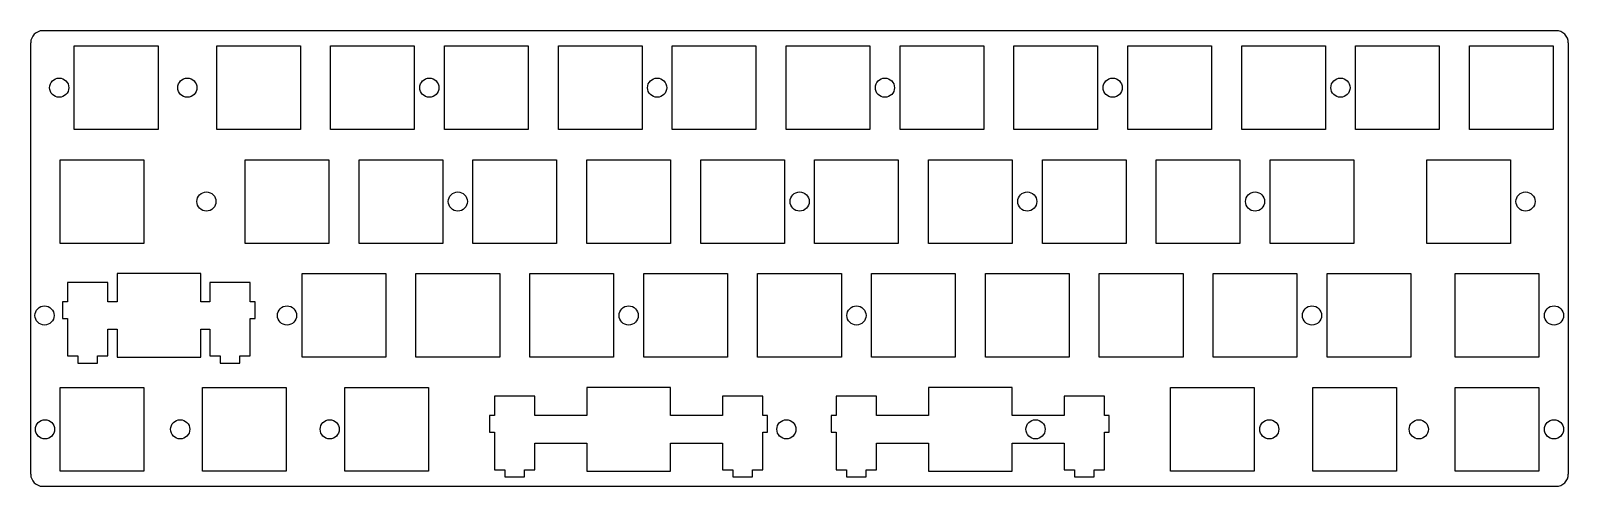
# Model space of a CAD drawing. Extents: x 19 to 277, y -130 to -54.
import ezdxf

# ---------------------------------------------------------------- set-up
doc = ezdxf.new("R2010")
doc.units = 0
doc.layers.add('BLACK', color=7, linetype='CONTINUOUS')

msp = doc.modelspace()

# ---------------------------------------------------------------- linework, layer by layer
at = {"layer": 'BLACK', "linetype": 'CONTINUOUS'}
for p, q in [((274.539, -53.5975), (21.3638, -53.5975)), ((19.3637, -127.797), (19.3637, -55.5975)), ((26.6512, -56.1228), (40.6508, -56.1228)), ((26.6512, -70.1221), (26.6512, -56.1228)), ((40.6508, -56.1228), (40.6508, -70.1221)), ((50.4638, -70.1221), (50.4638, -56.1228)), ((50.4638, -56.1228), (64.4631, -56.1228)), ((64.4631, -56.1228), (64.4631, -70.1221)), ((69.5138, -70.1221), (69.5138, -56.1228)), ((69.5138, -56.1228), (83.5131, -56.1228)), ((83.5131, -56.1228), (83.5131, -70.1221)), ((88.5638, -56.1228), (102.563, -56.1228)), ((88.5638, -70.1221), (88.5638, -56.1228)), ((102.563, -56.1228), (102.563, -70.1221)), ((107.614, -56.1228), (121.613, -56.1228)), ((107.614, -70.1221), (107.614, -56.1228)), ((121.613, -56.1228), (121.613, -70.1221)), ((126.664, -70.1221), (126.664, -56.1228)), ((126.664, -56.1228), (140.663, -56.1228)), ((140.663, -56.1228), (140.663, -70.1221)), ((145.714, -70.1221), (145.714, -56.1228)), ((145.714, -56.1228), (159.713, -56.1228)), ((159.713, -56.1228), (159.713, -70.1221)), ((164.764, -56.1228), (178.763, -56.1228)), ((164.764, -70.1221), (164.764, -56.1228)), ((178.763, -56.1228), (178.763, -70.1221)), ((183.814, -56.1228), (197.813, -56.1228)), ((183.814, -70.1221), (183.814, -56.1228)), ((197.813, -56.1228), (197.813, -70.1221)), ((202.864, -56.1228), (216.863, -56.1228)), ((202.864, -70.1221), (202.864, -56.1228)), ((216.863, -56.1228), (216.863, -70.1221)), ((221.914, -70.1221), (221.914, -56.1228)), ((221.914, -56.1228), (235.913, -56.1228)), ((235.913, -56.1228), (235.913, -70.1221)), ((240.964, -70.1221), (240.964, -56.1228)), ((240.964, -56.1228), (254.963, -56.1228)), ((254.963, -56.1228), (254.963, -70.1221)), ((260.014, -70.1221), (260.014, -56.1228)), ((260.014, -56.1228), (274.013, -56.1228)), ((274.013, -56.1228), (274.013, -70.1221)), ((276.539, -55.5975), (276.539, -127.797)), ((40.6508, -70.1221), (26.6512, -70.1221)), ((64.4631, -70.1221), (50.4638, -70.1221)), ((83.5131, -70.1221), (69.5138, -70.1221)), ((102.563, -70.1221), (88.5638, -70.1221)), ((121.613, -70.1221), (107.614, -70.1221)), ((140.663, -70.1221), (126.664, -70.1221)), ((159.713, -70.1221), (145.714, -70.1221)), ((178.763, -70.1221), (164.764, -70.1221)), ((197.813, -70.1221), (183.814, -70.1221)), ((216.863, -70.1221), (202.864, -70.1221)), ((235.913, -70.1221), (221.914, -70.1221)), ((254.963, -70.1221), (240.964, -70.1221)), ((274.013, -70.1221), (260.014, -70.1221)), ((24.27, -75.1728), (38.2695, -75.1728)), ((24.27, -89.1722), (24.27, -75.1728)), ((38.2695, -75.1728), (38.2695, -89.1722)), ((55.2263, -75.1728), (69.2256, -75.1728)), ((55.2263, -89.1722), (55.2263, -75.1728)), ((69.2256, -75.1728), (69.2256, -89.1722)), ((74.2763, -89.1722), (74.2763, -75.1728)), ((74.2763, -75.1728), (88.2756, -75.1728)), ((88.2756, -75.1728), (88.2756, -89.1722)), ((93.3263, -89.1722), (93.3263, -75.1728)), ((93.3263, -75.1728), (107.326, -75.1728)), ((107.326, -75.1728), (107.326, -89.1722)), ((112.376, -75.1728), (126.376, -75.1728)), ((112.376, -89.1722), (112.376, -75.1728)), ((126.376, -75.1728), (126.376, -89.1722)), ((131.426, -89.1722), (131.426, -75.1728)), ((131.426, -75.1728), (145.426, -75.1728)), ((145.426, -75.1728), (145.426, -89.1722)), ((150.476, -75.1728), (164.476, -75.1728)), ((150.476, -89.1722), (150.476, -75.1728)), ((164.476, -75.1728), (164.476, -89.1722)), ((169.526, -89.1722), (169.526, -75.1728)), ((169.526, -75.1728), (183.526, -75.1728)), ((183.526, -75.1728), (183.526, -89.1722)), ((188.576, -89.1722), (188.576, -75.1728)), ((188.576, -75.1728), (202.576, -75.1728)), ((202.576, -75.1728), (202.576, -89.1722)), ((207.626, -75.1728), (221.626, -75.1728)), ((207.626, -89.1722), (207.626, -75.1728)), ((221.626, -75.1728), (221.626, -89.1722)), ((226.676, -89.1722), (226.676, -75.1728)), ((226.676, -75.1728), (240.676, -75.1728)), ((240.676, -75.1728), (240.676, -89.1722)), ((252.87, -89.1722), (252.87, -75.1728)), ((252.87, -75.1728), (266.869, -75.1728)), ((266.869, -75.1728), (266.869, -89.1722)), ((38.2695, -89.1722), (24.27, -89.1722)), ((69.2256, -89.1722), (55.2263, -89.1722)), ((88.2756, -89.1722), (74.2763, -89.1722)), ((107.326, -89.1722), (93.3263, -89.1722)), ((126.376, -89.1722), (112.376, -89.1722)), ((145.426, -89.1722), (131.426, -89.1722)), ((164.476, -89.1722), (150.476, -89.1722)), ((183.526, -89.1722), (169.526, -89.1722)), ((202.576, -89.1722), (188.576, -89.1722)), ((221.626, -89.1722), (207.626, -89.1722)), ((240.676, -89.1722), (226.676, -89.1722)), ((266.869, -89.1722), (252.87, -89.1722)), ((47.7945, -94.2229), (33.795, -94.2229)), ((33.795, -94.2229), (33.795, -98.9233)), ((47.7945, -98.9233), (47.7945, -94.2229)), ((64.7513, -108.222), (64.7513, -94.2229)), ((64.7513, -94.2229), (78.7506, -94.2229)), ((78.7506, -94.2229), (78.7506, -108.222)), ((83.8013, -94.2229), (97.8006, -94.2229)), ((83.8013, -108.222), (83.8013, -94.2229)), ((97.8006, -94.2229), (97.8006, -108.222)), ((102.851, -108.222), (102.851, -94.2229)), ((102.851, -94.2229), (116.851, -94.2229)), ((116.851, -94.2229), (116.851, -108.222)), ((121.901, -108.222), (121.901, -94.2229)), ((121.901, -94.2229), (135.901, -94.2229)), ((135.901, -94.2229), (135.901, -108.222)), ((140.951, -108.222), (140.951, -94.2229)), ((140.951, -94.2229), (154.951, -94.2229)), ((154.951, -94.2229), (154.951, -108.222)), ((160.001, -108.222), (160.001, -94.2229)), ((160.001, -94.2229), (174.001, -94.2229)), ((174.001, -94.2229), (174.001, -108.222)), ((179.051, -94.2229), (193.051, -94.2229)), ((179.051, -108.222), (179.051, -94.2229)), ((193.051, -94.2229), (193.051, -108.222)), ((198.101, -94.2229), (212.101, -94.2229)), ((198.101, -108.222), (198.101, -94.2229)), ((212.101, -94.2229), (212.101, -108.222)), ((217.151, -94.2229), (231.151, -94.2229)), ((217.151, -108.222), (217.151, -94.2229)), ((231.151, -94.2229), (231.151, -108.222)), ((236.201, -94.2229), (250.201, -94.2229)), ((236.201, -108.222), (236.201, -94.2229)), ((250.201, -94.2229), (250.201, -108.222)), ((257.631, -94.2229), (271.63, -94.2229)), ((257.631, -108.222), (257.631, -94.2229)), ((271.63, -94.2229), (271.63, -108.222)), ((25.5199, -95.6931), (25.5199, -98.9233)), ((32.2695, -95.6931), (25.5199, -95.6931)), ((32.2695, -98.9233), (32.2695, -95.6931)), ((56.0695, -95.6931), (49.32, -95.6931)), ((49.32, -95.6931), (49.32, -98.9233)), ((56.0695, -98.9233), (56.0695, -95.6931)), ((24.6944, -98.9233), (24.6944, -101.722)), ((25.5199, -98.9233), (24.6944, -98.9233)), ((33.795, -98.9233), (32.2695, -98.9233)), ((49.32, -98.9233), (47.7945, -98.9233)), ((56.895, -98.9233), (56.0695, -98.9233)), ((56.895, -101.722), (56.895, -98.9233)), ((24.6944, -101.722), (25.5199, -101.722)), ((25.5199, -101.722), (25.5199, -107.992)), ((56.0695, -101.722), (56.895, -101.722)), ((56.0695, -107.992), (56.0695, -101.722)), ((32.2695, -103.523), (33.795, -103.523)), ((32.2695, -107.992), (32.2695, -103.523)), ((33.795, -103.523), (33.795, -108.222)), ((47.7945, -103.523), (49.32, -103.523)), ((47.7945, -108.222), (47.7945, -103.523)), ((49.32, -103.523), (49.32, -107.992)), ((25.5199, -107.992), (27.2452, -107.992)), ((27.2452, -107.992), (27.2452, -109.192)), ((30.5442, -107.992), (32.2695, -107.992)), ((30.5442, -109.192), (30.5442, -107.992)), ((49.32, -107.992), (51.0439, -107.992)), ((51.0439, -107.992), (51.0439, -109.192)), ((54.3443, -107.992), (56.0695, -107.992)), ((54.3443, -109.192), (54.3443, -107.992)), ((27.2452, -109.192), (30.5442, -109.192)), ((33.795, -108.222), (47.7945, -108.222)), ((51.0439, -109.192), (54.3443, -109.192)), ((78.7506, -108.222), (64.7513, -108.222)), ((97.8006, -108.222), (83.8013, -108.222)), ((116.851, -108.222), (102.851, -108.222)), ((135.901, -108.222), (121.901, -108.222)), ((154.951, -108.222), (140.951, -108.222)), ((174.001, -108.222), (160.001, -108.222)), ((193.051, -108.222), (179.051, -108.222)), ((212.101, -108.222), (198.101, -108.222)), ((231.151, -108.222), (217.151, -108.222)), ((250.201, -108.222), (236.201, -108.222)), ((271.63, -108.222), (257.631, -108.222)), ((24.27, -127.272), (24.27, -113.273)), ((24.27, -113.273), (38.2695, -113.273)), ((38.2695, -113.273), (38.2695, -127.272)), ((48.0811, -113.273), (62.0819, -113.273)), ((48.0811, -127.272), (48.0811, -113.273)), ((62.0819, -113.273), (62.0819, -127.272)), ((71.8951, -127.272), (71.8951, -113.273)), ((71.8951, -113.273), (85.8944, -113.273)), ((85.8944, -113.273), (85.8944, -127.272)), ((96.9504, -114.743), (96.9504, -117.973)), ((103.7, -114.743), (96.9504, -114.743)), ((103.7, -117.973), (103.7, -114.743)), ((112.376, -113.273), (112.376, -117.973)), ((126.376, -113.273), (112.376, -113.273)), ((126.376, -117.973), (126.376, -113.273)), ((135.05, -114.743), (135.05, -117.973)), ((141.8, -114.743), (135.05, -114.743)), ((141.8, -117.973), (141.8, -114.743)), ((154.1, -114.743), (154.1, -117.973)), ((160.85, -114.743), (154.1, -114.743)), ((160.85, -117.973), (160.85, -114.743)), ((169.526, -113.273), (169.526, -117.973)), ((183.526, -113.273), (169.526, -113.273)), ((183.526, -117.973), (183.526, -113.273)), ((192.2, -114.743), (192.2, -117.973)), ((198.95, -114.743), (192.2, -114.743)), ((198.95, -117.973), (198.95, -114.743)), ((210.006, -127.272), (210.006, -113.273)), ((210.006, -113.273), (224.007, -113.273)), ((224.007, -113.273), (224.007, -127.272)), ((233.82, -127.272), (233.82, -113.273)), ((233.82, -113.273), (247.819, -113.273)), ((247.819, -113.273), (247.819, -127.272)), ((257.631, -127.272), (257.631, -113.273)), ((257.631, -113.273), (271.63, -113.273)), ((271.63, -113.273), (271.63, -127.272)), ((96.9504, -117.973), (96.1249, -117.973)), ((96.1249, -117.973), (96.1249, -120.772)), ((112.376, -117.973), (103.7, -117.973)), ((135.05, -117.973), (126.376, -117.973)), ((142.626, -117.973), (141.8, -117.973)), ((142.626, -120.772), (142.626, -117.973)), ((153.275, -117.973), (153.275, -120.772)), ((154.1, -117.973), (153.275, -117.973)), ((169.526, -117.973), (160.85, -117.973)), ((192.2, -117.973), (183.526, -117.973)), ((199.776, -117.973), (198.95, -117.973)), ((199.776, -120.772), (199.776, -117.973)), ((96.1249, -120.772), (96.9504, -120.772)), ((96.9504, -120.772), (96.9504, -127.042)), ((141.8, -127.042), (141.8, -120.772)), ((141.8, -120.772), (142.626, -120.772)), ((153.275, -120.772), (154.1, -120.772)), ((154.1, -120.772), (154.1, -127.042)), ((198.95, -127.042), (198.95, -120.772)), ((198.95, -120.772), (199.776, -120.772)), ((103.7, -122.573), (112.376, -122.573)), ((103.7, -127.042), (103.7, -122.573)), ((112.376, -122.573), (112.376, -127.272)), ((126.376, -122.573), (135.05, -122.573)), ((126.376, -127.272), (126.376, -122.573)), ((135.05, -122.573), (135.05, -127.042)), ((160.85, -122.573), (169.526, -122.573)), ((160.85, -127.042), (160.85, -122.573)), ((169.526, -122.573), (169.526, -127.272)), ((183.526, -122.573), (192.2, -122.573)), ((183.526, -127.272), (183.526, -122.573)), ((192.2, -122.573), (192.2, -127.042)), ((38.2695, -127.272), (24.27, -127.272)), ((62.0819, -127.272), (48.0811, -127.272)), ((85.8944, -127.272), (71.8951, -127.272)), ((96.9504, -127.042), (98.6758, -127.042)), ((98.6758, -127.042), (98.6758, -128.242)), ((98.6758, -128.242), (101.976, -128.242)), ((101.976, -128.242), (101.976, -127.042)), ((101.976, -127.042), (103.7, -127.042)), ((112.376, -127.272), (126.376, -127.272)), ((135.05, -127.042), (136.776, -127.042)), ((136.776, -127.042), (136.776, -128.242)), ((136.776, -128.242), (140.076, -128.242)), ((140.076, -127.042), (141.8, -127.042)), ((140.076, -128.242), (140.076, -127.042)), ((154.1, -127.042), (155.826, -127.042)), ((155.826, -127.042), (155.826, -128.242)), ((155.826, -128.242), (159.126, -128.242)), ((159.126, -127.042), (160.85, -127.042)), ((159.126, -128.242), (159.126, -127.042)), ((169.526, -127.272), (183.526, -127.272)), ((192.2, -127.042), (193.926, -127.042)), ((193.926, -127.042), (193.926, -128.242)), ((193.926, -128.242), (197.226, -128.242)), ((197.226, -128.242), (197.226, -127.042)), ((197.226, -127.042), (198.95, -127.042)), ((224.007, -127.272), (210.006, -127.272)), ((247.819, -127.272), (233.82, -127.272)), ((271.63, -127.272), (257.631, -127.272)), ((21.3637, -129.797), (274.539, -129.797))]:
    msp.add_line(p, q, dxfattribs=at)
at = {"layer": 'BLACK'}
for centre in [(24.1262, -63.1225), (45.5575, -63.1225), (86.0387, -63.1225), (124.139, -63.1225), (162.239, -63.1225), (200.339, -63.1225), (238.439, -63.1225), (48.745, -82.1725), (90.8012, -82.1725), (147.976, -82.1725), (186.051, -82.1725), (224.151, -82.1725), (269.395, -82.1725), (21.67, -101.222), (62.2263, -101.222), (119.376, -101.222), (157.476, -101.222), (233.676, -101.222), (274.157, -101.222), (21.745, -120.272), (44.3669, -120.272), (69.37, -120.272), (145.759, -120.272), (187.43, -120.272), (226.532, -120.272), (251.536, -120.272), (274.157, -120.272)]:
    msp.add_circle(centre, 1.6, dxfattribs=at)
for centre, radius, start, end in [((21.3637, -55.5975), 2, 90, 180), ((274.539, -55.5975), 2, 0, 90.0014), ((21.3637, -127.797), 2, -180, -90), ((274.539, -127.797), 1.9999, -90.0014, 0)]:
    msp.add_arc(centre, radius, start, end, dxfattribs=at)

doc.saveas('drawing.dxf')
